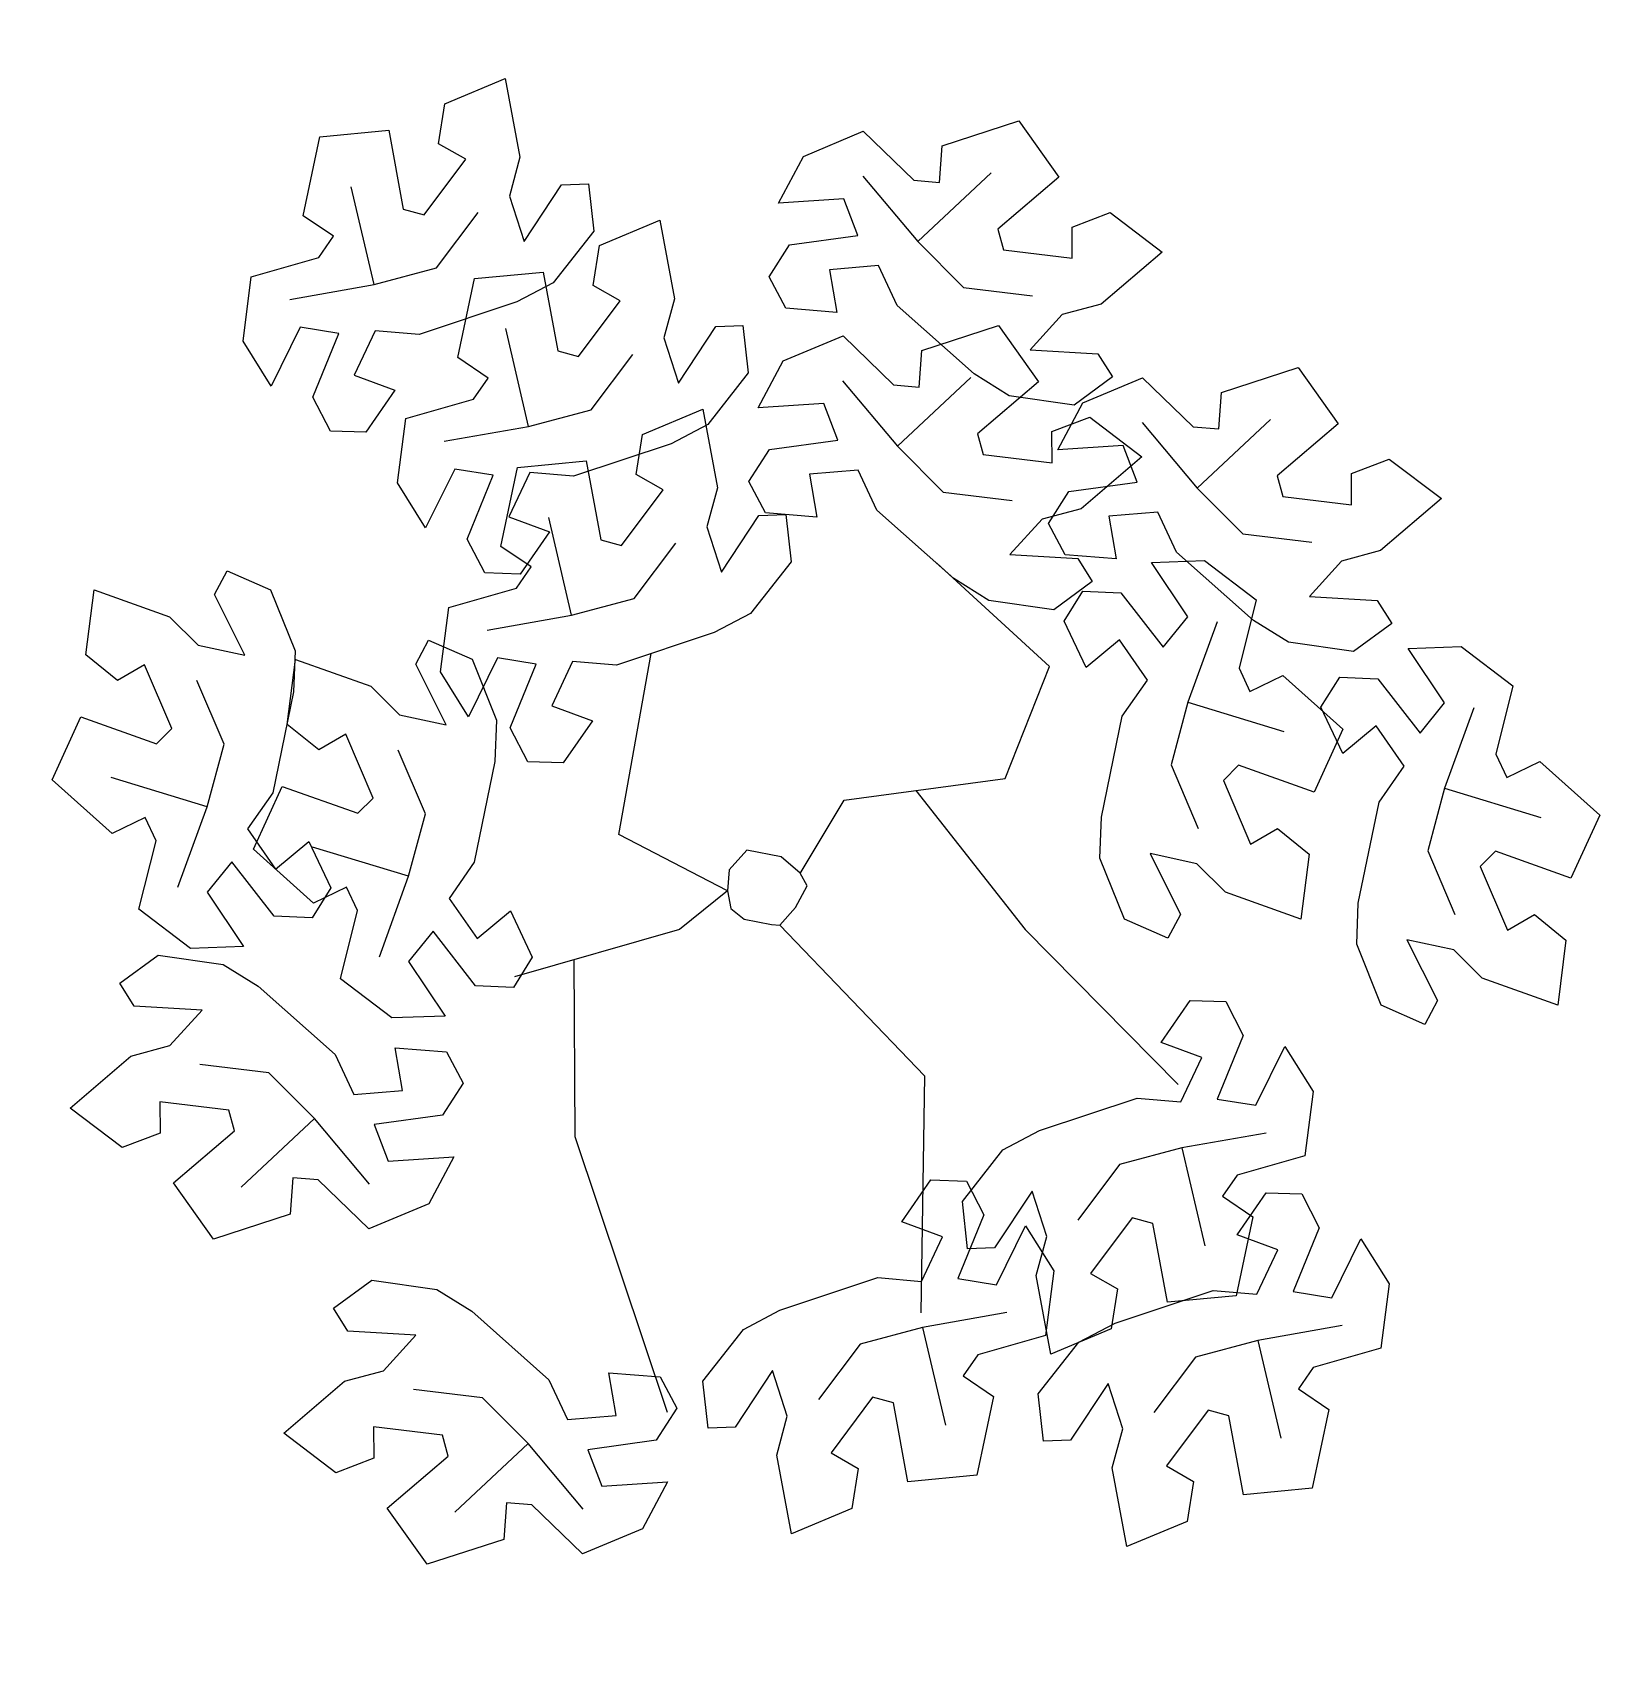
# Model space of a CAD drawing. Extents: x -1.65 to 1.76, y -1.68 to 1.84.
import ezdxf

# ---------------------------------------------------------------- set-up
doc = ezdxf.new("R2010")
doc.units = 0
doc.header["$LTSCALE"] = 1.25
doc.layers.get('0').update_dxf_attribs({"linetype": 'CONTINUOUS'})

# ---------------------------------------------------------------- blocks, each defined once
blk = doc.blocks.new('BRANCHT', base_point=(1.5479, 0.5508))
for p, q in [((1.5732, 0.6824), (1.6111, 0.6837)), ((1.5992, 0.6434), (1.5732, 0.6824)), ((1.6111, 0.6837), (1.648, 0.6556)), ((1.5108, 0.6403), (1.5242, 0.6618)), ((1.5242, 0.6618), (1.5514, 0.6606)), ((1.5514, 0.6606), (1.5816, 0.6217)), ((1.5514, 0.6606), (1.5514, 0.6606)), ((1.648, 0.6556), (1.6358, 0.6068)), ((1.5265, 0.6072), (1.5108, 0.6403)), ((1.5816, 0.6217), (1.5992, 0.6434)), ((1.6201, 0.6399), (1.5992, 0.5824)), ((1.5503, 0.627), (1.5265, 0.6072)), ((1.5703, 0.5982), (1.5503, 0.627)), ((1.6358, 0.6068), (1.6436, 0.5902)), ((1.6436, 0.5902), (1.6672, 0.6016)), ((1.6672, 0.6016), (1.71, 0.5631)), ((1.6672, 0.6016), (1.6672, 0.6016)), ((1.5523, 0.5724), (1.5703, 0.5982)), ((1.5992, 0.5824), (1.5872, 0.5378)), ((1.5992, 0.5824), (1.6679, 0.5616)), ((1.5375, 0.5003), (1.5523, 0.5724)), ((1.71, 0.5631), (1.6895, 0.5182)), ((1.5872, 0.5378), (1.6066, 0.4922)), ((1.6355, 0.5374), (1.6246, 0.5265)), ((1.6895, 0.5182), (1.6355, 0.5374)), ((1.6246, 0.5265), (1.6441, 0.4809)), ((1.5364, 0.4709), (1.5375, 0.5003)), ((1.6441, 0.4809), (1.6634, 0.4921)), ((1.6634, 0.4921), (1.6859, 0.4739)), ((1.5723, 0.4742), (1.594, 0.4308)), ((1.6057, 0.467), (1.5723, 0.4742)), ((1.6859, 0.4739), (1.68, 0.4275)), ((1.5539, 0.4273), (1.5364, 0.4709)), ((1.6261, 0.4466), (1.6057, 0.467)), ((1.68, 0.4275), (1.6261, 0.4466)), ((1.594, 0.4308), (1.585, 0.4137)), ((1.585, 0.4137), (1.5539, 0.4273))]:
    blk.add_line(p, q)

msp = doc.modelspace()

# ---------------------------------------------------------------- linework, layer by layer
at = {"color": 0}
for p, q in [((0.5625, 0.4553), (0.3172, 0.6807)), ((-0.375, 0.0892), (-0.3047, 0.4838)), ((0.4662, 0.2112), (0.5625, 0.4553)), ((0.1157, 0.1642), (0.4662, 0.2112)), ((0.2718, 0.1851), (0.51, -0.1174)), ((0.0194, 0.0047), (0.1157, 0.1642)), ((-0.1385, -0.0328), (-0.375, 0.0892)), ((-0.0964, 0.0554), (-0.1352, 0.0128)), ((-0.022, 0.0412), (-0.0964, 0.0554)), ((0.0195, 0.005), (-0.022, 0.0412)), ((-0.1352, 0.0128), (-0.1385, -0.0328)), ((0.0351, -0.0223), (0.0195, 0.005)), ((-0.1385, -0.0328), (-0.2435, -0.1174)), ((-0.1385, -0.0328), (-0.1312, -0.0713)), ((0.0092, -0.0696), (0.0351, -0.0223)), ((-0.0245, -0.108), (0.0092, -0.0696)), ((-0.1312, -0.0713), (-0.1025, -0.0948)), ((-0.1025, -0.0948), (-0.0424, -0.1063)), ((-0.2435, -0.1174), (-0.6028, -0.2206)), ((-0.0424, -0.1063), (-0.0245, -0.108)), ((-0.0245, -0.108), (0.2908, -0.4365)), ((0.51, -0.1174), (0.8429, -0.4553)), ((-0.4734, -0.1835), (-0.4713, -0.568)), ((0.2908, -0.4365), (0.2822, -0.9528)), ((-0.4713, -0.568), (-0.2698, -1.1689))]:
    msp.add_line(p, q, dxfattribs=at)

# ---------------------------------------------------------------- block references
at = {"color": 0, "xscale": 3.048, "yscale": 3.048, "zscale": 3.048}
for p, rotation in [((-0.7467, 1.2001), 120), ((0.2813, 1.1975), 59.99999999999999), ((-0.4102, 0.8913), 120), ((0.2372, 0.7517), 59.99999999999999), ((0.8897, 0.6604), 59.99999999999999), ((-0.3166, 0.4798), 120), ((-1.1155, 0.2464), 180), ((-0.6768, 0.0949), 180), ((-1.0437, -0.3455), 240), ((0.6898, -0.5061), 299.9999999999999), ((0.1248, -0.897), 299.9999999999999), ((0.8553, -0.9252), 299.9999999999999), ((-0.5783, -1.0536), 240)]:
    msp.add_blockref('BRANCHT', p, dxfattribs=dict(at, rotation=rotation))
for p in [(0.7077, 0.2813), (1.2671, 0.0939)]:
    msp.add_blockref('BRANCHT', p, dxfattribs=at)

doc.saveas('drawing.dxf')
